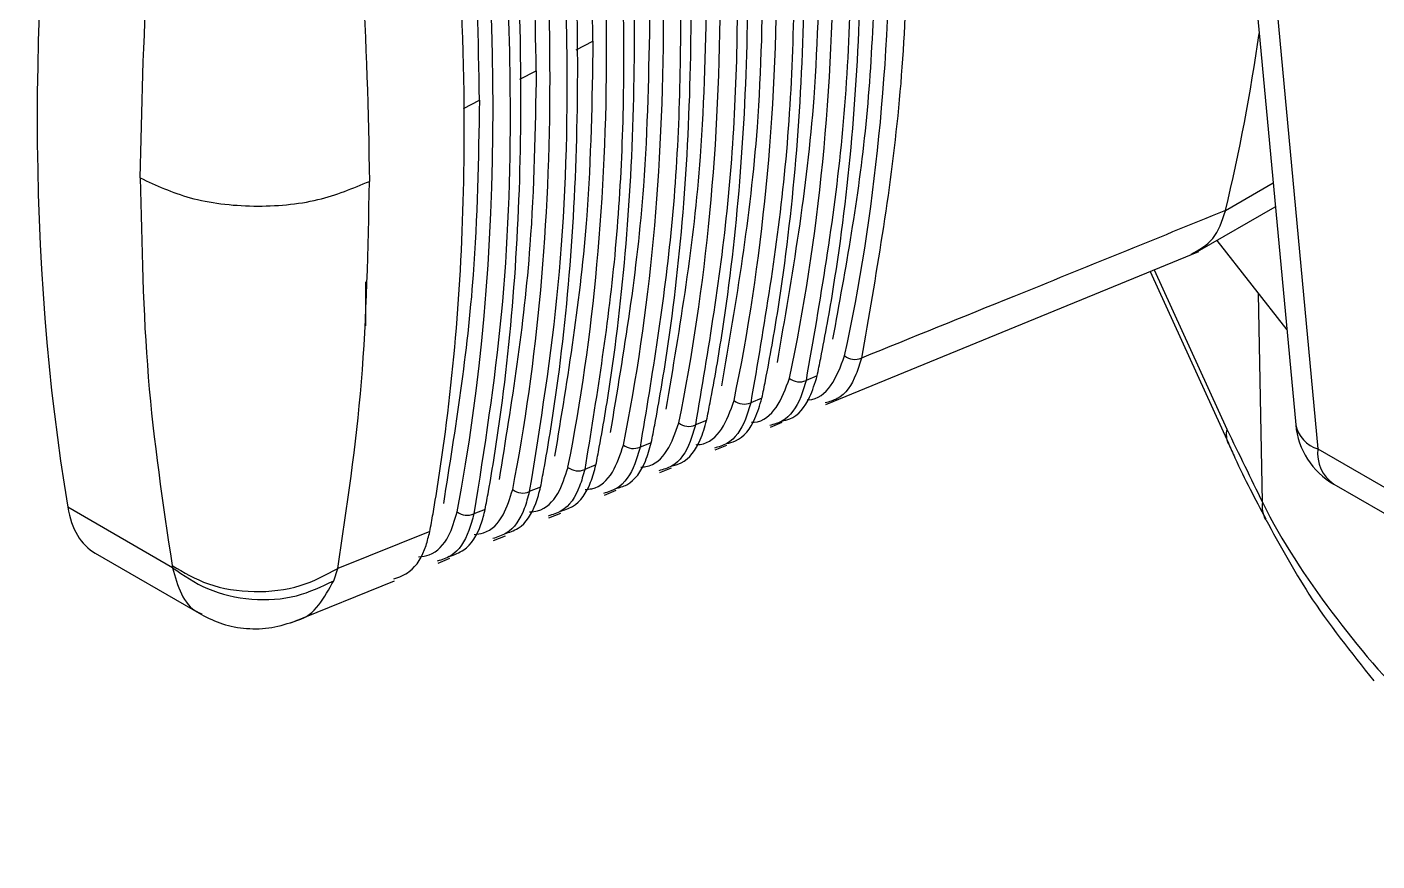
# Model space of a CAD drawing. Extents: x 16.5 to 113.1, y 4.4 to 84.5.
# Drawn here: x 77.555 to 78.654, y 8.45 to 9.128 of the extents above; entities that cross this region are included whole.
import ezdxf

# ---------------------------------------------------------------- set-up
doc = ezdxf.new("R2010")
doc.units = 0
doc.header["$MEASUREMENT"] = 0
doc.layers.add('OBJECT', color=7, linetype='CONTINUOUS')

msp = doc.modelspace()

# ---------------------------------------------------------------- linework, layer by layer
at = {"layer": 'OBJECT'}
for p, q in [((78.4997, 9.7441), (78.5874, 8.8045)), ((78.5177, 9.7244), (78.6054, 8.7848)), ((78.0021, 9.1092), (78.0158, 9.1163)), ((77.9563, 9.0854), (77.9697, 9.0923)), ((77.9104, 9.0615), (77.9235, 9.0683)), ((78.569, 9.0009), (78.5303, 8.9785)), ((78.5076, 8.9453), (78.5708, 8.9818)), ((78.5303, 8.9785), (78.5303, 8.9787)), ((78.5232, 8.9542), (78.5802, 8.8816)), ((78.2052, 8.821), (78.5086, 8.9453)), ((78.469, 8.9291), (78.5326, 8.7894)), ((78.4723, 8.9304), (78.5314, 8.8008)), ((77.8307, 8.9208), (77.8307, 8.885)), ((78.5603, 8.7416), (78.557, 8.9112)), ((78.1982, 8.8442), (78.1891, 8.8406)), ((78.1532, 8.8261), (78.1441, 8.8224)), ((78.1082, 8.808), (78.0991, 8.8043)), ((78.1601, 8.8026), (78.1697, 8.8065)), ((78.0632, 8.7899), (78.0541, 8.7862)), ((78.1151, 8.7841), (78.1247, 8.788)), ((78.6054, 8.7848), (78.8106, 8.6663)), ((78.0182, 8.7718), (78.0091, 8.7681)), ((78.0701, 8.7657), (78.0797, 8.7696)), ((77.9732, 8.7538), (77.964, 8.7501)), ((78.6184, 8.7562), (78.8236, 8.6377)), ((78.0251, 8.7472), (78.0347, 8.7512)), ((77.6738, 8.6883), (77.5886, 8.7375)), ((77.9281, 8.7357), (77.9189, 8.732)), ((77.98, 8.7288), (77.9897, 8.7327)), ((77.8831, 8.7176), (77.8082, 8.6877)), ((77.935, 8.7104), (77.9446, 8.7143)), ((77.6109, 8.7001), (77.6975, 8.6501)), ((77.6735, 8.6901), (77.6738, 8.6883)), ((77.8049, 8.6777), (77.8082, 8.6877)), ((77.8898, 8.692), (77.8995, 8.696)), ((77.7701, 8.6434), (77.8544, 8.6776))]:
    msp.add_line(p, q, dxfattribs=at)
for centre, radius, start, end in [((77.0141, 9.3409), 1.5589, 346.5629, 351.9542), ((78.2288, 8.8708), 0.0132, 231.1955, 293.3664), ((78.1838, 8.8527), 0.0133, 231.369, 293.3953), ((78.1388, 8.8346), 0.0133, 231.5417, 293.4272), ((78.0938, 8.8165), 0.0133, 231.7159, 293.4597), ((78.549, 8.7967), 0.0181, 166.7255, 203.9117), ((78.6496, 8.8103), 0.0625, 185.333, 240.0027), ((78.6133, 8.8101), 0.0265, 192.2412, 252.6955), ((78.0488, 8.7985), 0.0133, 231.8859, 293.4946), ((78.6355, 8.7812), 0.0303, 173.0952, 235.5933), ((78.0037, 8.7804), 0.0134, 232.0655, 293.5238), ((77.9587, 8.7624), 0.0134, 232.2381, 293.5589), ((78.585, 8.7385), 0.0249, 172.7802, 206.9052), ((77.9136, 8.7443), 0.0134, 232.4152, 293.5914)]:
    msp.add_arc(centre, radius, start, end, dxfattribs=at)
for centre, major_axis, ratio, start_param, end_param in [((76.676, 10.1273), (-1.1233, 1.9121), 0.582398, 3.705236, 4.140027), ((76.6322, 10.102), (-1.1217, 1.9093), 0.582398, 3.708599, 4.136664), ((76.5883, 10.0767), (-1.12, 1.9065), 0.582398, 3.71197, 4.133293), ((76.5445, 10.0514), (-1.1184, 1.9037), 0.582398, 3.715349, 4.129914), ((76.5007, 10.0261), (-1.1167, 1.9009), 0.582398, 3.718736, 4.126527), ((76.4568, 10.0008), (-1.1151, 1.898), 0.582398, 3.722132, 4.123132), ((76.413, 9.9754), (-1.1135, 1.8952), 0.582398, 3.725535, 4.119729), ((76.3691, 9.9501), (-1.1118, 1.8924), 0.582398, 3.728947, 4.116317), ((79.0711, 10.0204), (1.0403, 1.9967), 0.546312, 2.150718, 2.514227), ((77.668, 8.8057), (0.0558, 0.1063), 0.548821, 2.515915, 3.11964)]:
    msp.add_ellipse(centre, major_axis=major_axis, ratio=ratio, start_param=start_param, end_param=end_param, dxfattribs=at)
for points, knots in [([(78.2341, 9.6433), (78.2351, 9.6374), (78.2401, 9.608), (78.259, 9.4847), (78.2749, 9.2925), (78.2693, 9.0587), (78.2458, 8.9254), (78.2341, 8.8587)], [0, 0, 0, 0, 0.0206636, 0.1033312, 0.4348087, 0.7174044, 1, 1, 1, 1]), ([(78.1891, 9.6121), (78.1901, 9.6062), (78.1951, 9.5768), (78.2137, 9.4537), (78.2288, 9.264), (78.2229, 9.0349), (78.2004, 8.9053), (78.1891, 8.8406)], [0, 0, 0, 0, 0.021019, 0.105106, 0.44228, 0.72114, 1, 1, 1, 1]), ([(78.1982, 8.8442), (78.1991, 8.849), (78.204, 8.8727), (78.2223, 8.9745), (78.2373, 9.1473), (78.2316, 9.384), (78.2093, 9.5403), (78.1982, 9.6184)], [0, 0, 0, 0, 0.0209466, 0.1047452, 0.4407597, 0.7203798, 1, 1, 1, 1]), ([(78.1532, 8.8261), (78.1542, 8.8309), (78.159, 8.8547), (78.177, 8.9567), (78.1912, 9.1278), (78.1852, 9.3601), (78.1639, 9.5115), (78.1532, 9.5872)], [0, 0, 0, 0, 0.021311, 0.106568, 0.448432, 0.724216, 1, 1, 1, 1]), ([(78.1441, 9.5809), (78.1451, 9.575), (78.15, 9.5456), (78.1682, 9.4226), (78.1826, 9.2355), (78.1764, 9.0111), (78.1549, 8.8853), (78.1441, 8.8224)], [0, 0, 0, 0, 0.021386, 0.106942, 0.450009, 0.725004, 1, 1, 1, 1]), ([(78.1082, 8.808), (78.1092, 8.8128), (78.1139, 8.8366), (78.1316, 8.939), (78.1451, 9.1083), (78.1388, 9.3363), (78.1184, 9.4828), (78.1082, 9.556)], [0, 0, 0, 0, 0.0216885, 0.1084547, 0.456373, 0.7281864, 1, 1, 1, 1]), ([(78.0991, 9.5497), (78.1001, 9.5438), (78.1049, 9.5144), (78.1228, 9.3916), (78.1365, 9.207), (78.13, 8.9873), (78.1094, 8.8653), (78.0991, 8.8043)], [0, 0, 0, 0, 0.021766, 0.108843, 0.45801, 0.729005, 1, 1, 1, 1]), ([(78.0632, 8.7899), (78.0642, 8.7947), (78.0688, 8.8186), (78.0862, 8.9212), (78.099, 9.0888), (78.0924, 9.3124), (78.073, 9.454), (78.0632, 9.5249)], [0, 0, 0, 0, 0.022079, 0.110409, 0.464597, 0.732299, 1, 1, 1, 1]), ([(78.0541, 9.5185), (78.0551, 9.5127), (78.0598, 9.4833), (78.0774, 9.3605), (78.0903, 9.1786), (78.0836, 8.9635), (78.0639, 8.8453), (78.0541, 8.7862)], [0, 0, 0, 0, 0.02216, 0.110812, 0.466297, 0.733148, 1, 1, 1, 1]), ([(78.0158, 9.1163), (78.015, 9.1651), (78.0129, 9.2855), (77.9951, 9.4131), (77.9846, 9.489)], [0, 0, 0, 0, 0.4052593, 1, 1, 1, 1]), ([(78.0091, 9.4874), (78.01, 9.4815), (78.0147, 9.4522), (78.0319, 9.3295), (78.0441, 9.1501), (78.0371, 8.9397), (78.0184, 8.8253), (78.0091, 8.7681)], [0, 0, 0, 0, 0.022568, 0.112852, 0.474885, 0.737443, 1, 1, 1, 1]), ([(78.0182, 8.7718), (78.0191, 8.7766), (78.0237, 8.8006), (78.0407, 8.9035), (78.0529, 9.0693), (78.0461, 9.2886), (78.0275, 9.4253), (78.0182, 9.4937)], [0, 0, 0, 0, 0.022484, 0.112433, 0.473119, 0.736559, 1, 1, 1, 1]), ([(77.9697, 9.0923), (77.9688, 9.1411), (77.9667, 9.2597), (77.9495, 9.3853), (77.9394, 9.4592)], [0, 0, 0, 0, 0.411755, 1, 1, 1, 1]), ([(77.964, 9.4562), (77.9649, 9.4503), (77.9695, 9.421), (77.9864, 9.2985), (77.998, 9.1216), (77.9907, 8.9159), (77.9729, 8.8053), (77.964, 8.7501)], [0, 0, 0, 0, 0.022991, 0.114969, 0.483793, 0.741896, 1, 1, 1, 1]), ([(77.9732, 8.7538), (77.9741, 8.7586), (77.9786, 8.7826), (77.9953, 8.8858), (78.0067, 9.0498), (77.9997, 9.2647), (77.982, 9.3966), (77.9732, 9.4625)], [0, 0, 0, 0, 0.022904, 0.114532, 0.481956, 0.740978, 1, 1, 1, 1]), ([(77.9235, 9.0683), (77.9226, 9.1172), (77.9206, 9.234), (77.9038, 9.3575), (77.8941, 9.4294)], [0, 0, 0, 0, 0.418548, 1, 1, 1, 1]), ([(77.9189, 9.425), (77.9198, 9.4192), (77.9244, 9.3899), (77.9409, 9.2675), (77.9518, 9.0932), (77.9443, 8.892), (77.9274, 8.7853), (77.9189, 8.732)], [0, 0, 0, 0, 0.02343, 0.117164, 0.493037, 0.746519, 1, 1, 1, 1]), ([(77.9281, 8.7357), (77.929, 8.7405), (77.9335, 8.7646), (77.9498, 8.868), (77.9606, 9.0303), (77.9533, 9.2409), (77.9365, 9.3679), (77.9281, 9.4314)], [0, 0, 0, 0, 0.023339, 0.116711, 0.491126, 0.745563, 1, 1, 1, 1]), ([(77.8831, 8.7176), (77.884, 8.7225), (77.8883, 8.7467), (77.9043, 8.8503), (77.9145, 9.0108), (77.907, 9.217), (77.891, 9.3392), (77.8831, 9.4003)], [0, 0, 0, 0, 0.0237916, 0.1189728, 0.500647, 0.7503236, 1, 1, 1, 1]), ([(77.6476, 9.0052), (77.6487, 9.0612), (77.6509, 9.1732), (77.6659, 9.2912), (77.6735, 9.3503)], [0, 0, 0, 0, 0.5, 1, 1, 1, 1]), ([(77.8082, 9.3486), (77.8157, 9.2897), (77.8307, 9.1711), (77.8329, 9.0589), (77.834, 9.0024)], [0, 0, 0, 0, 0.496376, 1, 1, 1, 1]), ([(78.2466, 9.2363), (78.2452, 9.1728), (78.2422, 9.0459), (78.2212, 8.9314), (78.2107, 8.8742)], [0, 0, 0, 0, 0.500491, 1, 1, 1, 1]), ([(78.2005, 9.2123), (78.1996, 9.1644), (78.1974, 9.039), (78.1777, 8.9255), (78.1655, 8.8552)], [0, 0, 0, 0, 0.38188, 1, 1, 1, 1]), ([(78.1543, 9.1883), (78.1535, 9.1405), (78.1513, 9.017), (78.1321, 8.9049), (78.1203, 8.8362)], [0, 0, 0, 0, 0.387367, 1, 1, 1, 1]), ([(78.1082, 9.1643), (78.1073, 9.1165), (78.1051, 8.9948), (78.0864, 8.8843), (78.0751, 8.8172)], [0, 0, 0, 0, 0.393082, 1, 1, 1, 1]), ([(78.062, 9.1403), (78.0611, 9.0925), (78.059, 8.9727), (78.0408, 8.8637), (78.0298, 8.7981)], [0, 0, 0, 0, 0.399041, 1, 1, 1, 1]), ([(78.0158, 9.1163), (78.015, 9.0685), (78.0129, 8.9505), (77.9951, 8.843), (77.9846, 8.779)], [0, 0, 0, 0, 0.4052593, 1, 1, 1, 1]), ([(77.9697, 9.0923), (77.9688, 9.0445), (77.9667, 8.9283), (77.9495, 8.8222), (77.9394, 8.7599)], [0, 0, 0, 0, 0.411755, 1, 1, 1, 1]), ([(77.9235, 9.0683), (77.9226, 9.0204), (77.9206, 8.906), (77.9038, 8.8014), (77.8941, 8.7406)], [0, 0, 0, 0, 0.418548, 1, 1, 1, 1]), ([(77.6476, 9.0052), (77.6605, 8.9992), (77.6874, 8.9867), (77.7398, 8.9805), (77.7926, 8.9851), (77.8206, 8.9968), (77.834, 9.0024)], [0, 0, 0, 0, 0.240773, 0.5, 0.759226, 1, 1, 1, 1]), ([(77.6476, 9.0052), (77.6487, 8.9505), (77.6509, 8.841), (77.6659, 8.7404), (77.6735, 8.6901)], [0, 0, 0, 0, 0.5, 1, 1, 1, 1]), ([(77.8082, 8.6877), (77.8157, 8.7375), (77.8307, 8.8377), (77.8329, 8.9473), (77.834, 9.0024)], [0, 0, 0, 0, 0.496376, 1, 1, 1, 1]), ([(78.5303, 8.9787), (78.473, 8.9554), (78.3743, 8.9153), (78.2754, 8.8754), (78.2341, 8.8587)], [0, 0, 0, 0, 0.58145, 1, 1, 1, 1]), ([(78.5023, 8.9433), (78.5088, 8.9468), (78.522, 8.9538), (78.5275, 8.9702), (78.5303, 8.9785)], [0, 0, 0, 0, 0.4915933, 1, 1, 1, 1]), ([(78.1899, 8.8247), (78.1903, 8.8247), (78.1985, 8.8248), (78.2111, 8.8355), (78.2173, 8.8519), (78.2205, 8.8605)], [0, 0, 0, 0, 0.023078, 0.484566, 1, 1, 1, 1]), ([(78.2341, 8.8587), (78.2327, 8.8542), (78.2287, 8.8405), (78.2192, 8.8263), (78.208, 8.8232), (78.2047, 8.8223)], [0, 0, 0, 0, 0.257655, 0.777097, 1, 1, 1, 1]), ([(78.1448, 8.8065), (78.1455, 8.8065), (78.154, 8.8067), (78.1666, 8.8177), (78.1725, 8.8339), (78.1756, 8.8424)], [0, 0, 0, 0, 0.044312, 0.503865, 1, 1, 1, 1]), ([(78.1891, 8.8406), (78.1878, 8.836), (78.1838, 8.8223), (78.1743, 8.808), (78.163, 8.8048), (78.1596, 8.8039)], [0, 0, 0, 0, 0.256322, 0.773094, 1, 1, 1, 1]), ([(78.1693, 8.8075), (78.1715, 8.808), (78.1816, 8.8101), (78.1917, 8.8234), (78.1963, 8.8383), (78.1982, 8.8442)], [0, 0, 0, 0, 0.1455101, 0.6591383, 1, 1, 1, 1]), ([(78.0997, 8.7883), (78.1008, 8.7883), (78.1096, 8.7887), (78.122, 8.7999), (78.1277, 8.816), (78.1306, 8.8242)], [0, 0, 0, 0, 0.065779, 0.523428, 1, 1, 1, 1]), ([(78.1441, 8.8224), (78.1428, 8.8179), (78.1389, 8.8041), (78.1293, 8.7897), (78.1181, 8.7865), (78.1146, 8.7855)], [0, 0, 0, 0, 0.255062, 0.769307, 1, 1, 1, 1]), ([(78.1243, 8.7892), (78.1268, 8.7898), (78.1371, 8.7921), (78.1471, 8.8058), (78.1515, 8.8204), (78.1532, 8.8261)], [0, 0, 0, 0, 0.16692, 0.678095, 1, 1, 1, 1]), ([(78.0792, 8.7709), (78.0821, 8.7716), (78.0926, 8.7742), (78.1025, 8.7882), (78.1067, 8.8026), (78.1082, 8.808)], [0, 0, 0, 0, 0.188372, 0.697237, 1, 1, 1, 1]), ([(78.0546, 8.77), (78.056, 8.7701), (78.0652, 8.7707), (78.0774, 8.7822), (78.0829, 8.7981), (78.0856, 8.8061)], [0, 0, 0, 0, 0.087475, 0.543267, 1, 1, 1, 1]), ([(78.0991, 8.8043), (78.0978, 8.7998), (78.094, 8.7859), (78.0844, 8.7714), (78.0731, 8.7681), (78.0695, 8.7671)], [0, 0, 0, 0, 0.253876, 0.765727, 1, 1, 1, 1]), ([(78.5314, 8.8008), (78.5412, 8.7808), (78.5509, 8.7608), (78.5603, 8.7416), (78.5603, 8.7416)], [0, 0, 0, 0, 0.999971, 1, 1, 1, 1]), ([(78.0094, 8.7518), (78.0113, 8.752), (78.0207, 8.7527), (78.0328, 8.7645), (78.038, 8.7803), (78.0406, 8.788)], [0, 0, 0, 0, 0.10942, 0.563395, 1, 1, 1, 1]), ([(78.0541, 8.7862), (78.0528, 8.7816), (78.049, 8.7678), (78.0395, 8.7532), (78.0281, 8.7498), (78.0245, 8.7487)], [0, 0, 0, 0, 0.252751, 0.762348, 1, 1, 1, 1]), ([(78.0341, 8.7526), (78.0373, 8.7534), (78.0481, 8.7564), (78.0578, 8.7706), (78.0618, 8.7848), (78.0632, 8.7899)], [0, 0, 0, 0, 0.209903, 0.716584, 1, 1, 1, 1]), ([(78.5325, 8.7896), (78.5343, 8.7856), (78.5441, 8.7636), (78.5545, 8.744), (78.563, 8.7281)], [0, 0, 0, 0, 0.182261, 1, 1, 1, 1]), ([(77.9643, 8.7336), (77.9665, 8.7338), (77.9763, 8.7348), (77.9882, 8.7469), (77.9931, 8.7624), (77.9955, 8.7699)], [0, 0, 0, 0, 0.131633, 0.583833, 1, 1, 1, 1]), ([(78.0091, 8.7681), (78.0078, 8.7635), (78.004, 8.7496), (77.9945, 8.7349), (77.9831, 8.7315), (77.9794, 8.7303)], [0, 0, 0, 0, 0.251695, 0.759166, 1, 1, 1, 1]), ([(77.9891, 8.7342), (77.9926, 8.7353), (78.0036, 8.7385), (78.0131, 8.753), (78.0169, 8.767), (78.0182, 8.7718)], [0, 0, 0, 0, 0.231543, 0.736162, 1, 1, 1, 1]), ([(77.9192, 8.7153), (77.9218, 8.7156), (77.9318, 8.7168), (77.9435, 8.7293), (77.9483, 8.7446), (77.9505, 8.7518)], [0, 0, 0, 0, 0.154118, 0.604594, 1, 1, 1, 1]), ([(77.944, 8.7159), (77.9478, 8.7171), (77.9591, 8.7207), (77.9684, 8.7355), (77.972, 8.7493), (77.9732, 8.7538)], [0, 0, 0, 0, 0.253621, 0.756095, 1, 1, 1, 1]), ([(77.964, 8.7501), (77.9628, 8.7454), (77.9591, 8.7315), (77.9495, 8.7167), (77.9381, 8.7131), (77.9343, 8.712)], [0, 0, 0, 0, 0.250492, 0.755556, 1, 1, 1, 1]), ([(78.5603, 8.7416), (78.5603, 8.7416), (78.5763, 8.7094), (78.6149, 8.6512), (78.7038, 8.5464), (78.7861, 8.4836), (78.8446, 8.4498), (78.8446, 8.4498)], [0, 0, 0, 0, 0.000004, 0.259099, 0.518181, 0.999995, 1, 1, 1, 1]), ([(77.874, 8.697), (77.877, 8.6975), (77.8874, 8.6989), (77.8989, 8.7118), (77.9033, 8.7268), (77.9054, 8.7337)], [0, 0, 0, 0, 0.176896, 0.625689, 1, 1, 1, 1]), ([(77.9189, 8.732), (77.9177, 8.7274), (77.914, 8.7134), (77.9045, 8.6984), (77.893, 8.6948), (77.8892, 8.6936)], [0, 0, 0, 0, 0.249086, 0.75132, 1, 1, 1, 1]), ([(77.8989, 8.6975), (77.903, 8.6989), (77.9145, 8.7029), (77.9237, 8.718), (77.9271, 8.7315), (77.9281, 8.7357)], [0, 0, 0, 0, 0.276912, 0.776621, 1, 1, 1, 1]), ([(78.5632, 8.7274), (78.5743, 8.7069), (78.5995, 8.6606), (78.6325, 8.6193), (78.6509, 8.5963)], [0, 0, 0, 0, 0.442887, 1, 1, 1, 1]), ([(77.8537, 8.6791), (77.8582, 8.6807), (77.87, 8.6851), (77.8789, 8.7006), (77.8821, 8.7138), (77.8831, 8.7176)], [0, 0, 0, 0, 0.300262, 0.797361, 1, 1, 1, 1]), ([(77.6735, 8.6901), (77.6829, 8.6845), (77.7024, 8.6729), (77.7401, 8.6672), (77.7781, 8.6715), (77.7984, 8.6824), (77.8082, 8.6877)], [0, 0, 0, 0, 0.24117, 0.5, 0.758828, 1, 1, 1, 1]), ([(77.6738, 8.6883), (77.6829, 8.682), (77.7018, 8.6691), (77.7381, 8.6611), (77.775, 8.6632), (77.7951, 8.673), (77.8049, 8.6777)], [0, 0, 0, 0, 0.24156, 0.499999, 0.758437, 1, 1, 1, 1]), ([(77.6738, 8.6883), (77.6759, 8.6809), (77.6801, 8.6661), (77.6892, 8.6539), (77.6965, 8.6513), (77.6977, 8.6508)], [0, 0, 0, 0, 0.4544435, 0.9088831, 1, 1, 1, 1]), ([(77.7744, 8.6454), (77.7749, 8.6455), (77.7821, 8.6469), (77.7936, 8.657), (77.8011, 8.6708), (77.8049, 8.6777)], [0, 0, 0, 0, 0.031599, 0.5158, 1, 1, 1, 1]), ([(77.6973, 8.6502), (77.7029, 8.6474), (77.7145, 8.6417), (77.7342, 8.6382), (77.7548, 8.6387), (77.7679, 8.643), (77.7745, 8.6452)], [0, 0, 0, 0, 0.234437, 0.483458, 0.741033, 1, 1, 1, 1])]:
    msp.add_open_spline(points, degree=3, knots=knots, dxfattribs=at)

doc.saveas('drawing.dxf')
